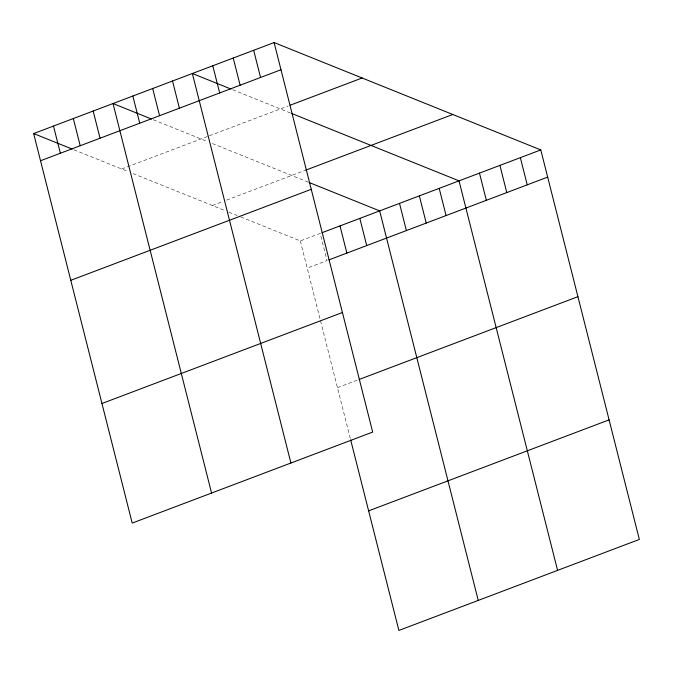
<?xml version="1.0" encoding="UTF-8"?>
<svg xmlns="http://www.w3.org/2000/svg" width="673" height="673" viewBox="0 0 673 673"><rect width="100%" height="100%" fill="white"/><g stroke="black" fill="none" stroke-linecap="round" stroke-linejoin="round"><path stroke-width="0.5" stroke-dasharray="3.37 2.52" d="M121.653 168.99L208.563 136.097M209.505 135.744L288.145 105.981M212.323 205.492L222.713 201.564M226.49 200.133L305.845 170.101M240.732 216.933L300.318 240.926L320.163 233.413L327.036 260.602L307.199 268.106M337.451 387.673L357.296 380.169M232.69 89.736L291.695 113.493M153.335 119.769L207.621 141.624M212.34 143.526L308.175 182.105M73.988 149.801L128.265 171.649M132.985 173.55L225.152 210.657M228.82 212.138L237.073 215.461M300.318 240.926L350.423 438.922"/><path stroke-width="1.01" d="M274.113 42.559L372.682 432.074L132.211 523.081L33.65 133.565L274.113 42.559L540.789 149.919L639.35 539.435L398.887 630.441L350.675 439.906M40.531 160.746L280.994 69.748M290.097 105.249L362.116 77.992M305.845 170.101L452.786 114.494M70.783 280.313L311.254 189.315M322.047 232.698L540.789 149.919M328.929 259.887L547.662 177.108M101.96 403.506L342.422 312.508M359.18 379.454L577.922 296.675M368.627 510.866L609.09 419.868M230.856 89.004L192.36 73.5L290.921 463.016M291.695 113.493L459.028 180.86L557.589 570.376M151.501 119.028L113.005 103.533L211.566 493.048M309.092 182.476L379.673 210.893L478.234 600.409M33.65 133.565L72.154 149.061M520.347 157.659L527.228 184.839M499.904 165.39L506.786 192.579M479.47 173.129L486.343 200.31M439.191 188.373L446.064 215.553M419.355 195.877L426.228 223.057M399.51 203.389L406.391 230.57M359.836 218.397L366.718 245.586M340 225.909L346.873 253.09M253.679 50.298L260.552 77.479M233.237 58.029L240.118 85.21M212.794 65.769L219.676 92.95M172.524 81.012L179.397 108.193M152.678 88.516L159.56 115.697M132.842 96.02L139.723 123.209M93.168 111.037L100.041 138.226M73.323 118.549L80.205 145.73M53.487 126.053L60.368 153.234"/></g></svg>
